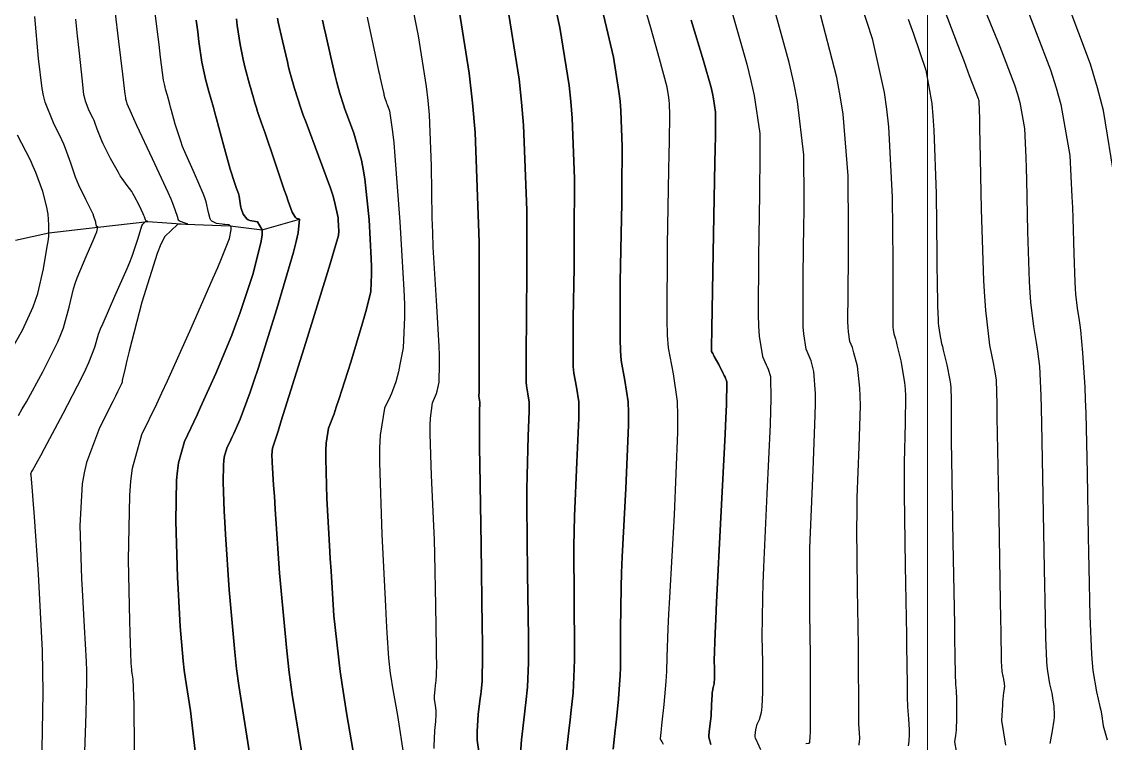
# Model space of a CAD drawing. Header units: metres. Extents: x 837117 to 838477, y 1189012 to 1191015.
# Drawn here: x 837813.1 to 837889, y 1189335 to 1189385.5 of the extents above; entities that cross this region are included whole.
import ezdxf

# ---------------------------------------------------------------- set-up
doc = ezdxf.new("R2010")
doc.units = ezdxf.units.M
doc.header["$LTSCALE"] = 0.3
doc.layers.add('COORD', color=7, linetype='Continuous', lineweight=20)
doc.layers.add('DRENAJE', color=5, linetype='Continuous', lineweight=25)
doc.layers.add('COTAS 10', color=1, linetype='Continuous')
doc.layers.add('COTAS INT', color=252, linetype='Continuous')

msp = doc.modelspace()

# ---------------------------------------------------------------- linework, layer by layer
at = {"layer": 'COORD'}
msp.add_line((837876.514, 1189013.872), (837876.514, 1191013.872), dxfattribs=at)
at = {"layer": 'COTAS 10'}
for points, elevation in [([(837876.264, 1189390.145), (837878.626, 1189383.916), (837879.081, 1189382.717), (837879.45, 1189381.747), (837880.061, 1189380.145), (837880.101, 1189380.042), (837880.108, 1189380.017), (837880.115, 1189379.994), (837880.127, 1189379.924), (837880.154, 1189378.732), (837880.17, 1189378.001), (837880.189, 1189377.096), (837880.288, 1189372.382), (837880.451, 1189367.367), (837880.51, 1189366.272), (837880.576, 1189365.304), (837880.863, 1189362.872), (837881.132, 1189361.522), (837881.186, 1189361.236), (837881.231, 1189360.989), (837881.319, 1189360.414), (837881.366, 1189358.748), (837881.386, 1189357.812), (837881.409, 1189356.671), (837881.513, 1189350.835), (837881.615, 1189344.935), (837881.636, 1189343.753), (837881.653, 1189342.767), (837881.689, 1189340.835), (837881.712, 1189340.263), (837881.722, 1189340.134), (837881.733, 1189340.017), (837881.786, 1189339.7), (837881.84, 1189339.473), (837881.852, 1189339.412), (837881.863, 1189339.353), (837881.894, 1189339.146), (837881.901, 1189338.932), (837881.898, 1189338.868), (837881.892, 1189338.802), (837881.853, 1189338.543), (837881.796, 1189338.076), (837881.78, 1189337.879), (837881.764, 1189337.651), (837881.703, 1189336.583), (837881.983, 1189334.87)], 1790), ([(837862.381, 1189387.789), (837863.884, 1189382.529), (837864.173, 1189381.37), (837864.406, 1189380.34), (837864.787, 1189377.691), (837864.785, 1189375.272), (837864.776, 1189374.386), (837864.764, 1189373.407), (837864.692, 1189369.089), (837864.677, 1189365.013), (837864.701, 1189364.185), (837864.737, 1189363.489), (837864.97, 1189362.06), (837865.246, 1189361.495), (837865.309, 1189361.343), (837865.367, 1189361.192), (837865.529, 1189360.662), (837865.569, 1189359.087), (837865.55, 1189358.278), (837865.518, 1189357.306), (837865.293, 1189352.448), (837865.05, 1189347.317), (837865.007, 1189346.172), (837864.974, 1189345.148), (837864.942, 1189342.448), (837864.97, 1189340.684), (837864.975, 1189340.249), (837864.978, 1189339.838), (837864.982, 1189338.548), (837864.942, 1189337.563), (837864.918, 1189337.343), (837864.889, 1189337.147), (837864.736, 1189336.632), (837864.583, 1189336.304), (837864.553, 1189336.226), (837864.529, 1189336.154), (837864.487, 1189335.941), (837864.478, 1189335.78), (837864.475, 1189335.741), (837864.471, 1189335.704), (837864.454, 1189335.591), (837864.445, 1189335.496), (837864.447, 1189335.471), (837864.45, 1189335.446), (837864.477, 1189335.36), (837864.554, 1189335.187), (837864.59, 1189335.107), (837864.632, 1189335.014), (837864.835, 1189334.565)], 1780), ([(837862.381, 1189387.789), (837863.884, 1189382.529), (837864.173, 1189381.37), (837864.406, 1189380.34), (837864.787, 1189377.691), (837864.785, 1189375.272), (837864.776, 1189374.386), (837864.764, 1189373.407), (837864.692, 1189369.089), (837864.677, 1189365.013), (837864.701, 1189364.185), (837864.737, 1189363.489), (837864.97, 1189362.06), (837865.246, 1189361.495), (837865.309, 1189361.343), (837865.367, 1189361.192), (837865.529, 1189360.662), (837865.569, 1189359.087), (837865.55, 1189358.278), (837865.518, 1189357.306), (837865.293, 1189352.448), (837865.05, 1189347.317), (837865.007, 1189346.172), (837864.974, 1189345.148), (837864.942, 1189342.448), (837864.97, 1189340.684), (837864.975, 1189340.249), (837864.978, 1189339.838), (837864.982, 1189338.548), (837864.942, 1189337.563), (837864.918, 1189337.343), (837864.889, 1189337.147), (837864.736, 1189336.632), (837864.583, 1189336.304), (837864.553, 1189336.226), (837864.529, 1189336.154), (837864.487, 1189335.941), (837864.478, 1189335.78), (837864.475, 1189335.741), (837864.471, 1189335.704), (837864.454, 1189335.591), (837864.445, 1189335.496), (837864.447, 1189335.471), (837864.45, 1189335.446), (837864.477, 1189335.36), (837864.554, 1189335.187), (837864.59, 1189335.107), (837864.632, 1189335.014), (837864.835, 1189334.565)], 1780), ([(837847.983, 1189333.328), (837848.122, 1189335.234), (837848.336, 1189337.039), (837848.385, 1189337.456), (837848.428, 1189337.838), (837848.545, 1189338.918), (837848.597, 1189340.658), (837848.599, 1189341.456), (837848.596, 1189342.39), (837848.542, 1189346.905), (837848.496, 1189351.666), (837848.498, 1189352.756), (837848.506, 1189353.748), (837848.589, 1189356.502), (837848.661, 1189358.241), (837848.663, 1189358.591), (837848.656, 1189358.884), (837848.567, 1189359.469), (837848.462, 1189360.016), (837848.445, 1189360.284), (837848.434, 1189360.604), (837848.44, 1189362.182), (837848.473, 1189364.897), (837848.479, 1189365.933), (837848.484, 1189367.093), (837848.492, 1189372.31), (837848.269, 1189378.258), (837848.129, 1189379.878), (837847.955, 1189381.487), (837847.043, 1189387.203)], 1770), ([(837847.043, 1189387.203), (837847.955, 1189381.487), (837848.129, 1189379.878), (837848.269, 1189378.258), (837848.492, 1189372.31), (837848.484, 1189367.093), (837848.479, 1189365.933), (837848.473, 1189364.897), (837848.44, 1189362.182), (837848.434, 1189360.604), (837848.445, 1189360.284), (837848.462, 1189360.016), (837848.567, 1189359.469), (837848.656, 1189358.884), (837848.663, 1189358.591), (837848.661, 1189358.241), (837848.589, 1189356.502), (837848.506, 1189353.748), (837848.498, 1189352.756), (837848.496, 1189351.666), (837848.542, 1189346.905), (837848.596, 1189342.39), (837848.599, 1189341.456), (837848.597, 1189340.658), (837848.545, 1189338.918), (837848.428, 1189337.838), (837848.385, 1189337.456), (837848.336, 1189337.039), (837848.122, 1189335.234), (837847.983, 1189333.328)], 1770), ([(837814.559, 1189333.241), (837814.652, 1189338.547), (837814.636, 1189340.021), (837814.602, 1189341.496), (837814.33, 1189346.842), (837814.012, 1189351.164), (837813.949, 1189351.994), (837813.898, 1189352.665), (837813.804, 1189353.767), (837813.792, 1189353.831), (837813.791, 1189353.848), (837813.792, 1189353.864), (837813.806, 1189353.922), (837813.835, 1189353.983), (837813.845, 1189354.002), (837813.856, 1189354.022), (837813.905, 1189354.099), (837814.267, 1189354.761), (837814.476, 1189355.149), (837814.732, 1189355.626), (837816.051, 1189358.086), (837817.378, 1189360.648), (837817.64, 1189361.188), (837817.856, 1189361.655), (837818.254, 1189362.731), (837818.531, 1189363.641), (837818.67, 1189364.002), (837818.837, 1189364.412), (837819.665, 1189366.287), (837820.522, 1189368.232), (837820.707, 1189368.686), (837820.87, 1189369.102), (837821.267, 1189370.298), (837821.503, 1189371.066), (837821.563, 1189371.213), (837821.621, 1189371.332), (837821.813, 1189371.523), (837821.938, 1189371.53), (837821.954, 1189371.533), (837821.962, 1189371.535), (837821.924, 1189371.549), (837821.852, 1189371.573), (837821.837, 1189371.583), (837821.826, 1189371.595), (837821.806, 1189371.648), (837821.737, 1189371.843), (837821.693, 1189371.944), (837821.64, 1189372.065), (837821.361, 1189372.669), (837821.023, 1189373.328), (837820.932, 1189373.483), (837820.843, 1189373.625), (837820.531, 1189374.042), (837820.169, 1189374.538), (837820.048, 1189374.732), (837819.918, 1189374.95), (837819.371, 1189375.94), (837818.859, 1189376.951), (837818.75, 1189377.183), (837818.655, 1189377.394), (837818.431, 1189377.98), (837818.265, 1189378.453), (837818.207, 1189378.592), (837818.144, 1189378.734), (837817.871, 1189379.278), (837817.611, 1189379.939), (837817.555, 1189380.157), (837817.507, 1189380.389), (837817.391, 1189381.349), (837817.174, 1189383.525), (837817.061, 1189384.524), (837816.927, 1189385.694)], 1750), ([(837832.986, 1189332.843), (837832.078, 1189338.409), (837831.873, 1189339.937), (837831.688, 1189341.458), (837831.19, 1189346.904), (837830.888, 1189351.385), (837830.828, 1189352.297), (837830.777, 1189353.068), (837830.678, 1189354.667), (837830.66, 1189355.227), (837830.661, 1189355.342), (837830.664, 1189355.44), (837830.698, 1189355.651), (837831.085, 1189356.844), (837831.31, 1189357.562), (837831.588, 1189358.447), (837833.018, 1189363.042), (837834.445, 1189367.654), (837834.72, 1189368.55), (837834.943, 1189369.28), (837835.314, 1189370.542), (837835.328, 1189370.843), (837835.326, 1189370.968), (837835.322, 1189371.111), (837835.284, 1189371.777), (837835.041, 1189372.92), (837834.908, 1189373.364), (837834.746, 1189373.864), (837833.921, 1189376.128), (837833.046, 1189378.446), (837832.853, 1189378.979), (837832.681, 1189379.465), (837832.235, 1189380.828), (837831.918, 1189381.984), (837831.827, 1189382.339), (837831.735, 1189382.71), (837831.39, 1189384.176), (837831.096, 1189385.49), (837831.035, 1189385.764)], 1760), ([(837831.035, 1189385.764), (837831.096, 1189385.49), (837831.39, 1189384.176), (837831.735, 1189382.71), (837831.827, 1189382.339), (837831.918, 1189381.984), (837832.235, 1189380.828), (837832.681, 1189379.465), (837832.853, 1189378.979), (837833.046, 1189378.446), (837833.921, 1189376.128), (837834.746, 1189373.864), (837834.908, 1189373.364), (837835.041, 1189372.92), (837835.284, 1189371.777), (837835.322, 1189371.111), (837835.326, 1189370.968), (837835.328, 1189370.843), (837835.314, 1189370.542), (837834.943, 1189369.28), (837834.72, 1189368.55), (837834.445, 1189367.654), (837833.018, 1189363.042), (837831.588, 1189358.447), (837831.31, 1189357.562), (837831.085, 1189356.844), (837830.698, 1189355.651), (837830.664, 1189355.44), (837830.661, 1189355.342), (837830.66, 1189355.227), (837830.678, 1189354.667), (837830.777, 1189353.068), (837830.828, 1189352.297), (837830.888, 1189351.385), (837831.19, 1189346.904), (837831.688, 1189341.458), (837831.873, 1189339.937), (837832.078, 1189338.409), (837832.986, 1189332.843)], 1760)]:
    msp.add_lwpolyline(points, dxfattribs=dict(at, elevation=elevation))
at = {"layer": 'COTAS INT'}
for points, elevation in [([(837858.056, 1189334.899), (837858.007, 1189335.001), (837857.966, 1189335.083), (837857.882, 1189335.22), (837857.857, 1189335.242), (837857.853, 1189335.252), (837857.85, 1189335.265), (837857.85, 1189335.325), (837857.893, 1189335.735), (837857.916, 1189335.968), (837857.945, 1189336.252), (837858.093, 1189337.709), (837858.236, 1189339.308), (837858.262, 1189339.682), (837858.282, 1189340.026), (837858.307, 1189341.02), (837858.378, 1189343.036), (837858.427, 1189344.024), (837858.489, 1189345.199), (837858.819, 1189350.997), (837859.059, 1189356.777), (837859.065, 1189357.942), (837859.044, 1189358.917), (837858.747, 1189360.863), (837858.396, 1189362.68), (837858.341, 1189363.573), (837858.305, 1189364.636), (837858.323, 1189369.884), (837858.434, 1189375.145), (837858.455, 1189376.217), (837858.472, 1189377.122), (837858.499, 1189378.997), (837858.47, 1189379.773), (837858.452, 1189379.984), (837858.429, 1189380.194), (837858.31, 1189380.939), (837857.783, 1189382.92), (837857.503, 1189383.909), (837857.166, 1189385.089), (837855.462, 1189390.939)], 1776), ([(837858.056, 1189334.899), (837858.007, 1189335.001), (837857.966, 1189335.083), (837857.882, 1189335.22), (837857.857, 1189335.242), (837857.853, 1189335.252), (837857.85, 1189335.265), (837857.85, 1189335.325), (837857.893, 1189335.735), (837857.916, 1189335.968), (837857.945, 1189336.252), (837858.093, 1189337.709), (837858.236, 1189339.308), (837858.262, 1189339.682), (837858.282, 1189340.026), (837858.307, 1189341.02), (837858.378, 1189343.036), (837858.427, 1189344.024), (837858.489, 1189345.199), (837858.819, 1189350.997), (837859.059, 1189356.777), (837859.065, 1189357.942), (837859.044, 1189358.917), (837858.747, 1189360.863), (837858.396, 1189362.68), (837858.341, 1189363.573), (837858.305, 1189364.636), (837858.323, 1189369.884), (837858.434, 1189375.145), (837858.455, 1189376.217), (837858.472, 1189377.122), (837858.499, 1189378.997), (837858.47, 1189379.773), (837858.452, 1189379.984), (837858.429, 1189380.194), (837858.31, 1189380.939), (837857.783, 1189382.92), (837857.503, 1189383.909), (837857.166, 1189385.089), (837855.462, 1189390.939)], 1776), ([(837821.082, 1189329.48), (837821.04, 1189335.531), (837821.026, 1189336.72), (837821.011, 1189337.699), (837820.943, 1189339.48), (837820.876, 1189339.9), (837820.861, 1189340.021), (837820.847, 1189340.143), (837820.806, 1189340.602), (837820.759, 1189341.999), (837820.741, 1189342.713), (837820.721, 1189343.569), (837820.629, 1189347.84), (837820.707, 1189352.345), (837820.794, 1189353.348), (837820.909, 1189354.245), (837821.561, 1189356.602), (837822.599, 1189358.759), (837822.958, 1189359.531), (837823.347, 1189360.378), (837825.01, 1189364.064), (837826.554, 1189367.57), (837826.868, 1189368.302), (837827.132, 1189368.932), (837827.679, 1189370.345), (837827.811, 1189370.941), (837827.814, 1189371.055), (837827.803, 1189371.147), (837827.643, 1189371.295), (837827.356, 1189371.311), (837827.265, 1189371.321), (837827.17, 1189371.332), (837826.784, 1189371.39), (837826.444, 1189371.55), (837826.378, 1189371.626), (837826.323, 1189371.716), (837826.224, 1189372.156), (837826.058, 1189372.897), (837825.962, 1189373.177), (837825.843, 1189373.49), (837825.228, 1189374.89), (837824.561, 1189376.4), (837824.409, 1189376.782), (837824.271, 1189377.148), (837823.887, 1189378.338), (837823.626, 1189379.307), (837823.564, 1189379.533), (837823.507, 1189379.741), (837823.34, 1189380.34), (837823.217, 1189380.798), (837823.188, 1189380.918), (837823.161, 1189381.035), (837823.081, 1189381.428), (837822.868, 1189383.038), (837822.757, 1189383.921), (837822.623, 1189384.993), (837821.953, 1189390.446)], 1754), ([(837821.082, 1189329.48), (837821.04, 1189335.531), (837821.026, 1189336.72), (837821.011, 1189337.699), (837820.943, 1189339.48), (837820.876, 1189339.9), (837820.861, 1189340.021), (837820.847, 1189340.143), (837820.806, 1189340.602), (837820.759, 1189341.999), (837820.741, 1189342.713), (837820.721, 1189343.569), (837820.629, 1189347.84), (837820.707, 1189352.345), (837820.794, 1189353.348), (837820.909, 1189354.245), (837821.561, 1189356.602), (837822.599, 1189358.759), (837822.958, 1189359.531), (837823.347, 1189360.378), (837825.01, 1189364.064), (837826.554, 1189367.57), (837826.868, 1189368.302), (837827.132, 1189368.932), (837827.679, 1189370.345), (837827.811, 1189370.941), (837827.814, 1189371.055), (837827.803, 1189371.147), (837827.643, 1189371.295), (837827.356, 1189371.311), (837827.265, 1189371.321), (837827.17, 1189371.332), (837826.784, 1189371.39), (837826.444, 1189371.55), (837826.378, 1189371.626), (837826.323, 1189371.716), (837826.224, 1189372.156), (837826.058, 1189372.897), (837825.962, 1189373.177), (837825.843, 1189373.49), (837825.228, 1189374.89), (837824.561, 1189376.4), (837824.409, 1189376.782), (837824.271, 1189377.148), (837823.887, 1189378.338), (837823.626, 1189379.307), (837823.564, 1189379.533), (837823.507, 1189379.741), (837823.34, 1189380.34), (837823.217, 1189380.798), (837823.188, 1189380.918), (837823.161, 1189381.035), (837823.081, 1189381.428), (837822.868, 1189383.038), (837822.757, 1189383.921), (837822.623, 1189384.993), (837821.953, 1189390.446)], 1754), ([(837845.145, 1189334.255), (837845.021, 1189335.212), (837845.011, 1189335.504), (837845.011, 1189335.809), (837845.097, 1189337.009), (837845.232, 1189338.142), (837845.262, 1189338.404), (837845.289, 1189338.643), (837845.363, 1189339.321), (837845.384, 1189341.108), (837845.378, 1189342.047), (837845.367, 1189343.178), (837845.287, 1189348.866), (837845.202, 1189354.543), (837845.188, 1189355.667), (837845.178, 1189356.597), (837845.179, 1189358.338), (837845.195, 1189358.729), (837845.196, 1189358.807), (837845.194, 1189358.873), (837845.174, 1189359.005), (837845.15, 1189359.128), (837845.147, 1189359.188), (837845.144, 1189359.26), (837845.145, 1189359.615), (837845.153, 1189361.481), (837845.154, 1189362.505), (837845.155, 1189363.75), (837845.156, 1189370.081), (837844.869, 1189377.753), (837844.688, 1189379.843), (837844.463, 1189381.918), (837843.287, 1189389.29)], 1768), ([(837843.287, 1189389.29), (837844.463, 1189381.918), (837844.688, 1189379.843), (837844.869, 1189377.753), (837845.156, 1189370.081), (837845.155, 1189363.75), (837845.154, 1189362.505), (837845.153, 1189361.481), (837845.145, 1189359.615), (837845.144, 1189359.26), (837845.147, 1189359.188), (837845.15, 1189359.128), (837845.174, 1189359.005), (837845.194, 1189358.873), (837845.196, 1189358.807), (837845.195, 1189358.729), (837845.179, 1189358.338), (837845.178, 1189356.597), (837845.188, 1189355.667), (837845.202, 1189354.543), (837845.287, 1189348.866), (837845.367, 1189343.178), (837845.378, 1189342.047), (837845.384, 1189341.108), (837845.363, 1189339.321), (837845.289, 1189338.643), (837845.262, 1189338.404), (837845.232, 1189338.142), (837845.097, 1189337.009), (837845.011, 1189335.809), (837845.011, 1189335.504), (837845.021, 1189335.212), (837845.145, 1189334.255)], 1768), ([(837889.66, 1189374.252), (837888.849, 1189379.291), (837888.429, 1189380.877), (837887.926, 1189382.545), (837885.407, 1189389.255)], 1796), ([(837851.193, 1189333.837), (837851.458, 1189336.076), (837851.519, 1189336.603), (837851.574, 1189337.09), (837851.728, 1189338.515), (837851.81, 1189340.208), (837851.82, 1189340.865), (837851.825, 1189341.602), (837851.797, 1189344.943), (837851.79, 1189348.789), (837851.808, 1189349.846), (837851.834, 1189350.898), (837851.999, 1189354.667), (837852.127, 1189357.753), (837852.13, 1189358.374), (837852.119, 1189358.895), (837851.961, 1189359.934), (837851.773, 1189360.904), (837851.744, 1189361.381), (837851.724, 1189361.948), (837851.734, 1189364.749), (837851.793, 1189368.313), (837851.805, 1189369.361), (837851.813, 1189370.436), (837851.827, 1189374.539), (837851.669, 1189378.763), (837851.57, 1189379.914), (837851.446, 1189381.056), (837850.798, 1189385.115), (837849.931, 1189389.085)], 1772), ([(837849.931, 1189389.085), (837850.798, 1189385.115), (837851.446, 1189381.056), (837851.57, 1189379.914), (837851.669, 1189378.763), (837851.827, 1189374.539), (837851.813, 1189370.436), (837851.805, 1189369.361), (837851.793, 1189368.313), (837851.734, 1189364.749), (837851.724, 1189361.948), (837851.744, 1189361.381), (837851.773, 1189360.904), (837851.961, 1189359.934), (837852.119, 1189358.895), (837852.13, 1189358.374), (837852.127, 1189357.753), (837851.999, 1189354.667), (837851.834, 1189350.898), (837851.808, 1189349.846), (837851.79, 1189348.789), (837851.797, 1189344.943), (837851.825, 1189341.602), (837851.82, 1189340.865), (837851.81, 1189340.208), (837851.728, 1189338.515), (837851.574, 1189337.09), (837851.519, 1189336.603), (837851.458, 1189336.076), (837851.193, 1189333.837)], 1772), ([(837868.012, 1189334.984), (837868.173, 1189334.991), (837868.206, 1189334.998), (837868.235, 1189335.006), (837868.298, 1189335.055), (837868.326, 1189335.479), (837868.332, 1189335.723), (837868.337, 1189336.023), (837868.348, 1189337.568), (837868.342, 1189339.729), (837868.336, 1189340.418), (837868.328, 1189341.146), (837868.281, 1189344.103), (837868.281, 1189347.591), (837868.302, 1189348.654), (837868.331, 1189349.759), (837868.515, 1189354.103), (837868.672, 1189357.974), (837868.685, 1189358.782), (837868.685, 1189359.476), (837868.576, 1189361.027), (837868.374, 1189361.757), (837868.316, 1189361.933), (837868.256, 1189362.097), (837868.033, 1189362.596), (837867.862, 1189363.647), (837867.835, 1189364.16), (837867.818, 1189364.769), (837867.829, 1189367.77), (837867.878, 1189371.27), (837867.885, 1189372.194), (837867.888, 1189373.098), (837867.876, 1189376.201), (837867.439, 1189379.937), (837867.175, 1189381.241), (837866.849, 1189382.661), (837865.156, 1189388.761)], 1782), ([(837868.012, 1189334.984), (837868.173, 1189334.991), (837868.206, 1189334.998), (837868.235, 1189335.006), (837868.298, 1189335.055), (837868.326, 1189335.479), (837868.332, 1189335.723), (837868.337, 1189336.023), (837868.348, 1189337.568), (837868.342, 1189339.729), (837868.336, 1189340.418), (837868.328, 1189341.146), (837868.281, 1189344.103), (837868.281, 1189347.591), (837868.302, 1189348.654), (837868.331, 1189349.759), (837868.515, 1189354.103), (837868.672, 1189357.974), (837868.685, 1189358.782), (837868.685, 1189359.476), (837868.576, 1189361.027), (837868.374, 1189361.757), (837868.316, 1189361.933), (837868.256, 1189362.097), (837868.033, 1189362.596), (837867.862, 1189363.647), (837867.835, 1189364.16), (837867.818, 1189364.769), (837867.829, 1189367.77), (837867.878, 1189371.27), (837867.885, 1189372.194), (837867.888, 1189373.098), (837867.876, 1189376.201), (837867.439, 1189379.937), (837867.175, 1189381.241), (837866.849, 1189382.661), (837865.156, 1189388.761)], 1782), ([(837841.998, 1189334.623), (837842.039, 1189335.481), (837842.051, 1189335.691), (837842.065, 1189335.89), (837842.118, 1189336.512), (837842.149, 1189337.021), (837842.148, 1189337.148), (837842.143, 1189337.271), (837842.091, 1189337.665), (837842.041, 1189338.053), (837842.037, 1189338.172), (837842.037, 1189338.296), (837842.072, 1189338.784), (837842.127, 1189339.245), (837842.139, 1189339.351), (837842.15, 1189339.448), (837842.18, 1189339.724), (837842.186, 1189340.608), (837842.182, 1189341.089), (837842.176, 1189341.673), (837842.133, 1189344.633), (837842.05, 1189348.238), (837842.019, 1189349.228), (837841.984, 1189350.215), (837841.827, 1189353.748), (837841.727, 1189356.661), (837841.729, 1189357.257), (837841.743, 1189357.76), (837841.898, 1189358.818), (837842.111, 1189359.322), (837842.162, 1189359.477), (837842.209, 1189359.639), (837842.35, 1189360.278), (837842.392, 1189361.568), (837842.377, 1189362.14), (837842.35, 1189362.806), (837842.159, 1189365.986), (837841.945, 1189369.737), (837841.904, 1189370.762), (837841.871, 1189371.781), (837841.819, 1189375.412), (837841.679, 1189378.995), (837841.591, 1189379.984), (837841.482, 1189380.971), (837840.909, 1189384.523), (837840.201, 1189388.043)], 1766), ([(837841.998, 1189334.623), (837842.039, 1189335.481), (837842.051, 1189335.691), (837842.065, 1189335.89), (837842.118, 1189336.512), (837842.149, 1189337.021), (837842.148, 1189337.148), (837842.143, 1189337.271), (837842.091, 1189337.665), (837842.041, 1189338.053), (837842.037, 1189338.172), (837842.037, 1189338.296), (837842.072, 1189338.784), (837842.127, 1189339.245), (837842.139, 1189339.351), (837842.15, 1189339.448), (837842.18, 1189339.724), (837842.186, 1189340.608), (837842.182, 1189341.089), (837842.176, 1189341.673), (837842.133, 1189344.633), (837842.05, 1189348.238), (837842.019, 1189349.228), (837841.984, 1189350.215), (837841.827, 1189353.748), (837841.727, 1189356.661), (837841.729, 1189357.257), (837841.743, 1189357.76), (837841.898, 1189358.818), (837842.111, 1189359.322), (837842.162, 1189359.477), (837842.209, 1189359.639), (837842.35, 1189360.278), (837842.392, 1189361.568), (837842.377, 1189362.14), (837842.35, 1189362.806), (837842.159, 1189365.986), (837841.945, 1189369.737), (837841.904, 1189370.762), (837841.871, 1189371.781), (837841.819, 1189375.412), (837841.679, 1189378.995), (837841.591, 1189379.984), (837841.482, 1189380.971), (837840.909, 1189384.523), (837840.201, 1189388.043)], 1766), ([(837871.489, 1189387.936), (837872.653, 1189384.336), (837873.499, 1189380.566), (837873.666, 1189379.39), (837873.803, 1189378.156), (837874.053, 1189373.222), (837874.096, 1189368.752), (837874.102, 1189367.81), (837874.106, 1189366.997), (837874.102, 1189365.132), (837874.099, 1189364.282), (837874.104, 1189364.11), (837874.111, 1189363.965), (837874.16, 1189363.667), (837874.278, 1189363.301), (837874.329, 1189363.113), (837874.388, 1189362.887), (837874.669, 1189361.757), (837874.916, 1189360.253), (837874.954, 1189359.792), (837874.978, 1189359.311), (837874.958, 1189357.411), (837874.894, 1189354.644), (837874.89, 1189353.617), (837874.894, 1189352.476), (837874.96, 1189347.411), (837875.045, 1189342.572), (837875.062, 1189341.574), (837875.074, 1189340.723), (837875.093, 1189338.884), (837875.105, 1189338.016), (837875.114, 1189337.778), (837875.125, 1189337.541), (837875.186, 1189336.694), (837875.237, 1189335.944), (837875.242, 1189335.769), (837875.244, 1189335.607), (837875.217, 1189335.14), (837875.167, 1189334.802)], 1786), ([(837871.489, 1189387.936), (837872.653, 1189384.336), (837873.499, 1189380.566), (837873.666, 1189379.39), (837873.803, 1189378.156), (837874.053, 1189373.222), (837874.096, 1189368.752), (837874.102, 1189367.81), (837874.106, 1189366.997), (837874.102, 1189365.132), (837874.099, 1189364.282), (837874.104, 1189364.11), (837874.111, 1189363.965), (837874.16, 1189363.667), (837874.278, 1189363.301), (837874.329, 1189363.113), (837874.388, 1189362.887), (837874.669, 1189361.757), (837874.916, 1189360.253), (837874.954, 1189359.792), (837874.978, 1189359.311), (837874.958, 1189357.411), (837874.894, 1189354.644), (837874.89, 1189353.617), (837874.894, 1189352.476), (837874.96, 1189347.411), (837875.045, 1189342.572), (837875.062, 1189341.574), (837875.074, 1189340.723), (837875.093, 1189338.884), (837875.105, 1189338.016), (837875.114, 1189337.778), (837875.125, 1189337.541), (837875.186, 1189336.694), (837875.237, 1189335.944), (837875.242, 1189335.769), (837875.244, 1189335.607), (837875.217, 1189335.14), (837875.167, 1189334.802)], 1786), ([(837880.228, 1189387.097), (837881.595, 1189383.768), (837882.617, 1189381.093), (837882.82, 1189380.45), (837882.988, 1189379.85), (837883.305, 1189378.034), (837883.394, 1189375.993), (837883.418, 1189375.25), (837883.443, 1189374.431), (837883.529, 1189370.833), (837883.644, 1189367.317), (837883.685, 1189366.549), (837883.731, 1189365.871), (837883.932, 1189364.166), (837884.136, 1189363.054), (837884.183, 1189362.75), (837884.226, 1189362.447), (837884.35, 1189361.367), (837884.448, 1189359.336), (837884.476, 1189358.434), (837884.503, 1189357.384), (837884.605, 1189352.368), (837884.695, 1189347.198), (837884.716, 1189346.052), (837884.735, 1189345.029), (837884.788, 1189342.368), (837884.854, 1189340.746), (837884.882, 1189340.38), (837884.914, 1189340.049), (837885.062, 1189339.151), (837885.215, 1189338.505), (837885.25, 1189338.334), (837885.282, 1189338.165), (837885.368, 1189337.58), (837885.39, 1189336.974), (837885.381, 1189336.791), (837885.365, 1189336.603), (837885.252, 1189335.87), (837885.125, 1189335.228), (837885.1, 1189335.097), (837885.08, 1189334.986)], 1792), ([(837883.129, 1189387.391), (837885.134, 1189382.145), (837885.532, 1189380.884), (837885.861, 1189379.706), (837886.483, 1189376.143), (837886.634, 1189373.253), (837886.667, 1189372.5), (837886.696, 1189371.766), (837886.771, 1189369.284), (837886.836, 1189367.267), (837886.86, 1189366.827), (837886.886, 1189366.438), (837887.002, 1189365.46), (837887.14, 1189364.587), (837887.18, 1189364.264), (837887.222, 1189363.906), (837887.381, 1189362.319), (837887.53, 1189359.923), (837887.565, 1189359.055), (837887.598, 1189358.098), (837887.696, 1189353.9), (837887.775, 1189349.461), (837887.796, 1189348.351), (837887.816, 1189347.292), (837887.886, 1189343.9), (837887.996, 1189341.229), (837888.042, 1189340.625), (837888.095, 1189340.08), (837888.339, 1189338.601), (837888.588, 1189337.57), (837888.643, 1189337.306), (837888.692, 1189337.053), (837888.819, 1189336.218), (837889.093, 1189335.234)], 1794), ([(837819.658, 1189386.266), (837819.918, 1189384.125), (837820.195, 1189381.848), (837820.32, 1189380.831), (837820.345, 1189380.633), (837820.365, 1189380.471), (837820.402, 1189380.186), (837820.412, 1189380.135), (837820.416, 1189380.12), (837820.42, 1189380.104), (837820.436, 1189380.044), (837820.457, 1189379.966), (837820.465, 1189379.939), (837820.473, 1189379.91), (837820.507, 1189379.783), (837820.802, 1189379.108), (837820.974, 1189378.732), (837821.186, 1189378.275), (837822.278, 1189375.941), (837823.365, 1189373.577), (837823.573, 1189373.101), (837823.742, 1189372.702), (837824.015, 1189371.902), (837824.107, 1189371.65), (837824.161, 1189371.596), (837824.228, 1189371.548), (837824.57, 1189371.433), (837824.746, 1189371.37), (837824.708, 1189371.357), (837824.632, 1189371.344), (837824.044, 1189371.311), (837823.156, 1189370.462), (837822.891, 1189369.935), (837822.618, 1189369.282), (837821.563, 1189365.866), (837820.676, 1189362.447), (837820.509, 1189361.791), (837820.376, 1189361.261), (837820.18, 1189360.394), (837820.189, 1189360.331), (837820.185, 1189360.306), (837820.178, 1189360.279), (837820.132, 1189360.156), (837819.858, 1189359.598), (837819.707, 1189359.295), (837819.525, 1189358.929), (837818.594, 1189357.075), (837817.689, 1189354.646), (837817.522, 1189353.918), (837817.39, 1189353.165), (837817.218, 1189350.243), (837817.304, 1189347.283), (837817.336, 1189346.505), (837817.371, 1189345.746), (837817.528, 1189343.155), (837817.655, 1189340.719), (837817.672, 1189340.056), (837817.68, 1189339.399), (837817.642, 1189337.07), (837817.537, 1189334.402)], 1752), ([(837871.752, 1189334.85), (837871.778, 1189335.167), (837871.78, 1189335.261), (837871.779, 1189335.358), (837871.759, 1189335.732), (837871.731, 1189336.336), (837871.726, 1189336.578), (837871.723, 1189336.853), (837871.72, 1189338.116), (837871.708, 1189340.185), (837871.699, 1189340.968), (837871.687, 1189341.842), (837871.62, 1189345.757), (837871.587, 1189350.033), (837871.596, 1189351.135), (837871.612, 1189352.202), (837871.736, 1189355.757), (837871.825, 1189358.643), (837871.819, 1189359.287), (837871.8, 1189359.865), (837871.622, 1189361.392), (837871.381, 1189362.322), (837871.322, 1189362.523), (837871.267, 1189362.699), (837871.097, 1189363.131), (837870.987, 1189363.806), (837870.97, 1189364.135), (837870.958, 1189364.526), (837870.965, 1189366.451), (837870.992, 1189369.134), (837870.994, 1189370.002), (837870.992, 1189370.925), (837870.964, 1189374.712), (837870.621, 1189379.046), (837870.42, 1189380.315), (837870.174, 1189381.613), (837868.904, 1189386.549)], 1784), ([(837871.752, 1189334.85), (837871.778, 1189335.167), (837871.78, 1189335.261), (837871.779, 1189335.358), (837871.759, 1189335.732), (837871.731, 1189336.336), (837871.726, 1189336.578), (837871.723, 1189336.853), (837871.72, 1189338.116), (837871.708, 1189340.185), (837871.699, 1189340.968), (837871.687, 1189341.842), (837871.62, 1189345.757), (837871.587, 1189350.033), (837871.596, 1189351.135), (837871.612, 1189352.202), (837871.736, 1189355.757), (837871.825, 1189358.643), (837871.819, 1189359.287), (837871.8, 1189359.865), (837871.622, 1189361.392), (837871.381, 1189362.322), (837871.322, 1189362.523), (837871.267, 1189362.699), (837871.097, 1189363.131), (837870.987, 1189363.806), (837870.97, 1189364.135), (837870.958, 1189364.526), (837870.965, 1189366.451), (837870.992, 1189369.134), (837870.994, 1189370.002), (837870.992, 1189370.925), (837870.964, 1189374.712), (837870.621, 1189379.046), (837870.42, 1189380.315), (837870.174, 1189381.613), (837868.904, 1189386.549)], 1784), ([(837812.925, 1189357.946), (837813.192, 1189358.405), (837813.475, 1189358.901), (837814.623, 1189360.996), (837815.666, 1189363.109), (837815.882, 1189363.616), (837816.067, 1189364.09), (837816.473, 1189365.518), (837816.776, 1189366.799), (837816.897, 1189367.179), (837817.033, 1189367.571), (837817.655, 1189369.075), (837818.221, 1189370.349), (837818.321, 1189370.595), (837818.397, 1189370.794), (837818.468, 1189371.126), (837818.392, 1189371.198), (837818.376, 1189371.233), (837818.361, 1189371.274), (837818.326, 1189371.478), (837818.206, 1189371.873), (837818.137, 1189372.035), (837818.053, 1189372.219), (837817.624, 1189373.074), (837817.143, 1189374.072), (837817.026, 1189374.346), (837816.917, 1189374.62), (837816.584, 1189375.605), (837816.224, 1189376.633), (837816.098, 1189376.936), (837815.96, 1189377.246), (837815.367, 1189378.428), (837814.8, 1189379.868), (837814.679, 1189380.341), (837814.574, 1189380.846), (837814.321, 1189382.937), (837814.067, 1189385.869)], 1748), ([(837825.36, 1189385.61), (837825.462, 1189384.814), (837825.55, 1189384.136), (837825.76, 1189382.67), (837825.91, 1189381.934), (837825.96, 1189381.717), (837826.015, 1189381.493), (837826.244, 1189380.635), (837826.557, 1189379.515), (837826.663, 1189379.127), (837826.779, 1189378.704), (837827.268, 1189376.893), (837827.739, 1189375.187), (837827.844, 1189374.831), (837827.937, 1189374.525), (837828.179, 1189373.839), (837828.317, 1189373.489), (837828.344, 1189373.395), (837828.367, 1189373.301), (837828.41, 1189372.973), (837828.454, 1189372.634), (837828.477, 1189372.534), (837828.504, 1189372.431), (837828.643, 1189372.037), (837828.901, 1189371.703), (837829.003, 1189371.639), (837829.119, 1189371.587), (837829.65, 1189371.499), (837829.978, 1189370.939), (837829.967, 1189370.589), (837829.911, 1189370.154), (837829.339, 1189367.88), (837828.413, 1189365.088), (837828.134, 1189364.326), (837827.846, 1189363.569), (837826.723, 1189360.877), (837825.665, 1189358.531), (837825.417, 1189357.992), (837825.189, 1189357.501), (837824.528, 1189356.129), (837824.113, 1189354.629), (837824.04, 1189354.058), (837823.984, 1189353.42), (837823.935, 1189350.553), (837824.022, 1189347.408), (837824.053, 1189346.595), (837824.088, 1189345.806), (837824.236, 1189343.165), (837824.449, 1189340.753), (837824.524, 1189340.108), (837824.605, 1189339.474), (837824.958, 1189337.268), (837825.282, 1189334.432)], 1756), ([(837825.282, 1189334.432), (837824.958, 1189337.268), (837824.605, 1189339.474), (837824.524, 1189340.108), (837824.449, 1189340.753), (837824.236, 1189343.165), (837824.088, 1189345.806), (837824.053, 1189346.595), (837824.022, 1189347.408), (837823.935, 1189350.553), (837823.984, 1189353.42), (837824.04, 1189354.058), (837824.113, 1189354.629), (837824.528, 1189356.129), (837825.189, 1189357.501), (837825.417, 1189357.992), (837825.665, 1189358.531), (837826.723, 1189360.877), (837827.846, 1189363.569), (837828.134, 1189364.326), (837828.413, 1189365.088), (837829.339, 1189367.88), (837829.911, 1189370.154), (837829.967, 1189370.589), (837829.978, 1189370.939), (837829.65, 1189371.499), (837829.119, 1189371.587), (837829.003, 1189371.639), (837828.901, 1189371.703), (837828.643, 1189372.037), (837828.504, 1189372.431), (837828.477, 1189372.534), (837828.454, 1189372.634), (837828.41, 1189372.973), (837828.367, 1189373.301), (837828.344, 1189373.395), (837828.317, 1189373.489), (837828.179, 1189373.839), (837827.937, 1189374.525), (837827.844, 1189374.831), (837827.739, 1189375.187), (837827.268, 1189376.893), (837826.779, 1189378.704), (837826.663, 1189379.127), (837826.557, 1189379.515), (837826.244, 1189380.635), (837826.015, 1189381.493), (837825.96, 1189381.717), (837825.91, 1189381.934), (837825.76, 1189382.67), (837825.55, 1189384.136), (837825.462, 1189384.814), (837825.36, 1189385.61)], 1756), ([(837829.553, 1189331.166), (837828.972, 1189335.055), (837828.334, 1189339.048), (837828.186, 1189340.196), (837828.051, 1189341.362), (837827.666, 1189345.728), (837827.416, 1189349.613), (837827.366, 1189350.476), (837827.324, 1189351.247), (837827.241, 1189353.265), (837827.262, 1189354.494), (837827.286, 1189354.768), (837827.317, 1189355.012), (837827.495, 1189355.655), (837827.778, 1189356.243), (837827.876, 1189356.454), (837827.982, 1189356.685), (837828.436, 1189357.69), (837829.138, 1189359.568), (837829.401, 1189360.349), (837829.693, 1189361.243), (837830.998, 1189365.416), (837832.154, 1189369.366), (837832.354, 1189370.12), (837832.5, 1189370.726), (837832.593, 1189371.691), (837832.362, 1189371.767), (837832.305, 1189371.814), (837832.251, 1189371.872), (837832.077, 1189372.175), (837831.791, 1189372.956), (837831.666, 1189373.315), (837831.52, 1189373.736), (837830.825, 1189375.774), (837830.149, 1189377.767), (837830.015, 1189378.16), (837829.905, 1189378.484), (837829.697, 1189379.08), (837829.643, 1189379.23), (837829.628, 1189379.272), (837829.614, 1189379.314), (837829.566, 1189379.472), (837829.464, 1189379.825), (837829.416, 1189379.992), (837829.361, 1189380.188), (837829.088, 1189381.142), (837828.79, 1189382.266), (837828.717, 1189382.568), (837828.649, 1189382.866), (837828.44, 1189383.913), (837828.233, 1189385.235), (837828.167, 1189385.708)], 1758), ([(837828.167, 1189385.708), (837828.233, 1189385.235), (837828.44, 1189383.913), (837828.649, 1189382.866), (837828.717, 1189382.568), (837828.79, 1189382.266), (837829.088, 1189381.142), (837829.361, 1189380.188), (837829.416, 1189379.992), (837829.464, 1189379.825), (837829.566, 1189379.472), (837829.614, 1189379.314), (837829.628, 1189379.272), (837829.643, 1189379.23), (837829.697, 1189379.08), (837829.905, 1189378.484), (837830.015, 1189378.16), (837830.149, 1189377.767), (837830.825, 1189375.774), (837831.52, 1189373.736), (837831.666, 1189373.315), (837831.791, 1189372.956), (837832.077, 1189372.175), (837832.251, 1189371.872), (837832.305, 1189371.814), (837832.362, 1189371.767), (837832.593, 1189371.691), (837832.5, 1189370.726), (837832.354, 1189370.12), (837832.154, 1189369.366), (837830.998, 1189365.416), (837829.693, 1189361.243), (837829.401, 1189360.349), (837829.138, 1189359.568), (837828.436, 1189357.69), (837827.982, 1189356.685), (837827.876, 1189356.454), (837827.778, 1189356.243), (837827.495, 1189355.655), (837827.317, 1189355.012), (837827.286, 1189354.768), (837827.262, 1189354.494), (837827.241, 1189353.265), (837827.324, 1189351.247), (837827.366, 1189350.476), (837827.416, 1189349.613), (837827.666, 1189345.728), (837828.051, 1189341.362), (837828.186, 1189340.196), (837828.334, 1189339.048), (837828.972, 1189335.055), (837829.553, 1189331.166)], 1758), ([(837834.195, 1189385.61), (837834.312, 1189385.084), (837834.423, 1189384.587), (837834.771, 1189383.033), (837835.055, 1189381.813), (837835.125, 1189381.526), (837835.191, 1189381.261), (837835.398, 1189380.491), (837835.662, 1189379.683), (837835.764, 1189379.395), (837835.879, 1189379.079), (837836.397, 1189377.705), (837836.924, 1189375.829), (837837.043, 1189375.196), (837837.152, 1189374.515), (837837.449, 1189371.643), (837837.605, 1189368.93), (837837.623, 1189368.347), (837837.631, 1189367.838), (837837.572, 1189366.611), (837837.278, 1189365.397), (837837.139, 1189364.897), (837836.975, 1189364.325), (837836.17, 1189361.669), (837835.341, 1189359.062), (837835.162, 1189358.523), (837835.003, 1189358.062), (837834.61, 1189357.055), (837834.441, 1189356.001), (837834.424, 1189355.511), (837834.419, 1189354.935), (837834.509, 1189352.135), (837834.689, 1189348.831), (837834.741, 1189347.936), (837834.794, 1189347.05), (837834.996, 1189343.922), (837835.43, 1189340.015), (837835.63, 1189338.638), (837835.864, 1189337.133), (837837, 1189330.631)], 1762), ([(837837, 1189330.631), (837835.864, 1189337.133), (837835.63, 1189338.638), (837835.43, 1189340.015), (837834.996, 1189343.922), (837834.794, 1189347.05), (837834.741, 1189347.936), (837834.689, 1189348.831), (837834.509, 1189352.135), (837834.419, 1189354.935), (837834.424, 1189355.511), (837834.441, 1189356.001), (837834.61, 1189357.055), (837835.003, 1189358.062), (837835.162, 1189358.523), (837835.341, 1189359.062), (837836.17, 1189361.669), (837836.975, 1189364.325), (837837.139, 1189364.897), (837837.278, 1189365.397), (837837.572, 1189366.611), (837837.631, 1189367.838), (837837.623, 1189368.347), (837837.605, 1189368.93), (837837.449, 1189371.643), (837837.152, 1189374.515), (837837.043, 1189375.196), (837836.924, 1189375.829), (837836.397, 1189377.705), (837835.879, 1189379.079), (837835.764, 1189379.395), (837835.662, 1189379.683), (837835.398, 1189380.491), (837835.191, 1189381.261), (837835.125, 1189381.526), (837835.055, 1189381.813), (837834.771, 1189383.033), (837834.423, 1189384.587), (837834.312, 1189385.084), (837834.195, 1189385.61)], 1762), ([(837837.311, 1189385.825), (837837.45, 1189385.155), (837837.845, 1189383.299), (837838.114, 1189382.078), (837838.173, 1189381.808), (837838.226, 1189381.568), (837838.365, 1189380.948), (837838.454, 1189380.567), (837838.475, 1189380.477), (837838.496, 1189380.394), (837838.561, 1189380.153), (837838.643, 1189379.901), (837838.675, 1189379.811), (837838.711, 1189379.712), (837838.873, 1189379.282), (837839.101, 1189377.795), (837839.179, 1189377.029), (837839.262, 1189376.109), (837839.615, 1189371.51), (837839.887, 1189366.748), (837839.92, 1189365.726), (837839.934, 1189364.833), (837839.829, 1189362.679), (837839.614, 1189361.514), (837839.559, 1189361.244), (837839.504, 1189360.997), (837839.322, 1189360.295), (837839.095, 1189359.678), (837839.013, 1189359.484), (837838.922, 1189359.28), (837838.522, 1189358.459), (837838.218, 1189356.563), (837838.186, 1189355.68), (837838.178, 1189354.642), (837838.34, 1189349.604), (837838.6, 1189344.594), (837838.654, 1189343.575), (837838.7, 1189342.716), (837838.801, 1189340.939), (837838.928, 1189339.879), (837838.991, 1189339.47), (837839.065, 1189339.012), (837839.432, 1189336.942), (837839.885, 1189334.045)], 1764), ([(837837.311, 1189385.825), (837837.45, 1189385.155), (837837.845, 1189383.299), (837838.114, 1189382.078), (837838.173, 1189381.808), (837838.226, 1189381.568), (837838.365, 1189380.948), (837838.454, 1189380.567), (837838.475, 1189380.477), (837838.496, 1189380.394), (837838.561, 1189380.153), (837838.643, 1189379.901), (837838.675, 1189379.811), (837838.711, 1189379.712), (837838.873, 1189379.282), (837839.101, 1189377.795), (837839.179, 1189377.029), (837839.262, 1189376.109), (837839.615, 1189371.51), (837839.887, 1189366.748), (837839.92, 1189365.726), (837839.934, 1189364.833), (837839.829, 1189362.679), (837839.614, 1189361.514), (837839.559, 1189361.244), (837839.504, 1189360.997), (837839.322, 1189360.295), (837839.095, 1189359.678), (837839.013, 1189359.484), (837838.922, 1189359.28), (837838.522, 1189358.459), (837838.218, 1189356.563), (837838.186, 1189355.68), (837838.178, 1189354.642), (837838.34, 1189349.604), (837838.6, 1189344.594), (837838.654, 1189343.575), (837838.7, 1189342.716), (837838.801, 1189340.939), (837838.928, 1189339.879), (837838.991, 1189339.47), (837839.065, 1189339.012), (837839.432, 1189336.942), (837839.885, 1189334.045)], 1764), ([(837853.857, 1189386.003), (837854.554, 1189383.027), (837854.937, 1189380.625), (837855.011, 1189379.949), (837855.07, 1189379.268), (837855.163, 1189376.768), (837855.143, 1189373.779), (837855.13, 1189372.789), (837855.114, 1189371.729), (837855.029, 1189367.316), (837855.014, 1189363.292), (837855.043, 1189362.477), (837855.085, 1189361.792), (837855.354, 1189360.399), (837855.581, 1189358.906), (837855.597, 1189358.158), (837855.593, 1189357.265), (837855.409, 1189352.832), (837855.161, 1189348.049), (837855.117, 1189346.935), (837855.084, 1189345.913), (837855.052, 1189342.982), (837855.054, 1189340.814), (837855.041, 1189340.273), (837855.023, 1189339.758), (837854.91, 1189338.112), (837854.76, 1189336.671), (837854.718, 1189336.285), (837854.675, 1189335.906), (837854.521, 1189334.581)], 1774), ([(837854.521, 1189334.581), (837854.675, 1189335.906), (837854.718, 1189336.285), (837854.76, 1189336.671), (837854.91, 1189338.112), (837855.023, 1189339.758), (837855.041, 1189340.273), (837855.054, 1189340.814), (837855.052, 1189342.982), (837855.084, 1189345.913), (837855.117, 1189346.935), (837855.161, 1189348.049), (837855.409, 1189352.832), (837855.593, 1189357.265), (837855.597, 1189358.158), (837855.581, 1189358.906), (837855.354, 1189360.399), (837855.085, 1189361.792), (837855.043, 1189362.477), (837855.014, 1189363.292), (837855.029, 1189367.316), (837855.114, 1189371.729), (837855.13, 1189372.789), (837855.143, 1189373.779), (837855.163, 1189376.768), (837855.07, 1189379.268), (837855.011, 1189379.949), (837854.937, 1189380.625), (837854.554, 1189383.027), (837853.857, 1189386.003)], 1774), ([(837861.37, 1189334.905), (837861.244, 1189335.318), (837861.228, 1189335.437), (837861.221, 1189335.558), (837861.262, 1189336.011), (837861.344, 1189336.55), (837861.362, 1189336.725), (837861.378, 1189336.912), (837861.42, 1189337.681), (837861.456, 1189338.381), (837861.468, 1189338.525), (837861.481, 1189338.648), (837861.536, 1189338.908), (837861.585, 1189339.075), (837861.595, 1189339.138), (837861.603, 1189339.21), (837861.616, 1189339.529), (837861.615, 1189339.947), (837861.613, 1189340.081), (837861.612, 1189340.222), (837861.603, 1189340.794), (837861.668, 1189342.706), (837861.713, 1189343.691), (837861.769, 1189344.874), (837862.071, 1189350.794), (837862.365, 1189356.638), (837862.416, 1189357.773), (837862.454, 1189358.698), (837862.483, 1189360.297), (837862.362, 1189360.624), (837862.305, 1189360.748), (837862.239, 1189360.886), (837861.917, 1189361.505), (837861.605, 1189362.081), (837861.544, 1189362.192), (837861.495, 1189362.282), (837861.412, 1189362.433), (837861.406, 1189362.48), (837861.405, 1189362.505), (837861.405, 1189362.535), (837861.406, 1189362.688), (837861.432, 1189364.021), (837861.56, 1189370.643), (837861.651, 1189375.63), (837861.668, 1189376.637), (837861.682, 1189377.481), (837861.699, 1189379.181), (837861.563, 1189380.12), (837861.481, 1189380.486), (837861.378, 1189380.897), (837860.845, 1189382.764), (837859.987, 1189385.614)], 1778), ([(837859.987, 1189385.614), (837860.845, 1189382.764), (837861.378, 1189380.897), (837861.481, 1189380.486), (837861.563, 1189380.12), (837861.699, 1189379.181), (837861.682, 1189377.481), (837861.668, 1189376.637), (837861.651, 1189375.63), (837861.56, 1189370.643), (837861.432, 1189364.021), (837861.406, 1189362.688), (837861.405, 1189362.535), (837861.405, 1189362.505), (837861.406, 1189362.48), (837861.412, 1189362.433), (837861.495, 1189362.282), (837861.544, 1189362.192), (837861.605, 1189362.081), (837861.917, 1189361.505), (837862.239, 1189360.886), (837862.305, 1189360.748), (837862.362, 1189360.624), (837862.483, 1189360.297), (837862.454, 1189358.698), (837862.416, 1189357.773), (837862.365, 1189356.638), (837862.071, 1189350.794), (837861.769, 1189344.874), (837861.713, 1189343.691), (837861.668, 1189342.706), (837861.603, 1189340.794), (837861.612, 1189340.222), (837861.613, 1189340.081), (837861.615, 1189339.947), (837861.616, 1189339.529), (837861.603, 1189339.21), (837861.595, 1189339.138), (837861.585, 1189339.075), (837861.536, 1189338.908), (837861.481, 1189338.648), (837861.468, 1189338.525), (837861.456, 1189338.381), (837861.42, 1189337.681), (837861.378, 1189336.912), (837861.362, 1189336.725), (837861.344, 1189336.55), (837861.262, 1189336.011), (837861.221, 1189335.558), (837861.228, 1189335.437), (837861.244, 1189335.318), (837861.37, 1189334.905)], 1778), ([(837875.168, 1189385.686), (837875.535, 1189384.669), (837876.401, 1189382.124), (837876.821, 1189379.785), (837876.906, 1189378.899), (837876.978, 1189377.909), (837877.122, 1189373.473), (837877.172, 1189369.154), (837877.183, 1189368.238), (837877.193, 1189367.444), (837877.222, 1189365.59), (837877.26, 1189364.639), (837877.276, 1189364.416), (837877.294, 1189364.21), (837877.379, 1189363.608), (837877.515, 1189362.985), (837877.565, 1189362.765), (837877.621, 1189362.526), (837877.868, 1189361.491), (837878.088, 1189360.409), (837878.126, 1189360.139), (837878.155, 1189359.883), (837878.18, 1189359.065), (837878.175, 1189357.087), (837878.185, 1189356.098), (837878.2, 1189354.918), (837878.299, 1189349.065), (837878.404, 1189343.302), (837878.424, 1189342.179), (837878.44, 1189341.261), (837878.465, 1189339.651), (837878.473, 1189339.334), (837878.479, 1189339.231), (837878.486, 1189339.121), (837878.521, 1189338.668), (837878.553, 1189338.075), (837878.558, 1189337.877), (837878.56, 1189337.664), (837878.552, 1189336.772), (837878.519, 1189335.912), (837878.506, 1189335.719), (837878.491, 1189335.547), (837878.421, 1189335.089), (837878.531, 1189334.44)], 1788), ([(837812.217, 1189362.177), (837813.195, 1189363.907), (837813.951, 1189365.557), (837814.12, 1189366.022), (837814.272, 1189366.492), (837814.677, 1189368.218), (837814.91, 1189369.629), (837814.954, 1189369.9), (837814.989, 1189370.118), (837815.041, 1189370.475), (837815.039, 1189370.61), (837815.04, 1189370.689), (837815.042, 1189370.787), (837815.052, 1189371.291), (837814.995, 1189372.027), (837814.955, 1189372.271), (837814.903, 1189372.532), (837814.624, 1189373.621), (837814.141, 1189374.959), (837813.96, 1189375.377), (837813.759, 1189375.817), (837812.863, 1189377.578)], 1746)]:
    msp.add_lwpolyline(points, dxfattribs=dict(at, elevation=elevation))
at = {"layer": 'DRENAJE'}
for p, q in [((837815.041, 1189370.738), (837818.468, 1189371.126)), ((837818.468, 1189371.126), (837821.962, 1189371.535)), ((837821.962, 1189371.535), (837824.632, 1189371.344)), ((837824.632, 1189371.344), (837827.723, 1189371.221)), ((837827.723, 1189371.221), (837829.978, 1189370.939)), ((837829.978, 1189370.939), (837832.593, 1189371.691)), ((837812.719, 1189370.215), (837815.041, 1189370.738))]:
    msp.add_line(p, q, dxfattribs=at)

doc.saveas('drawing.dxf')
